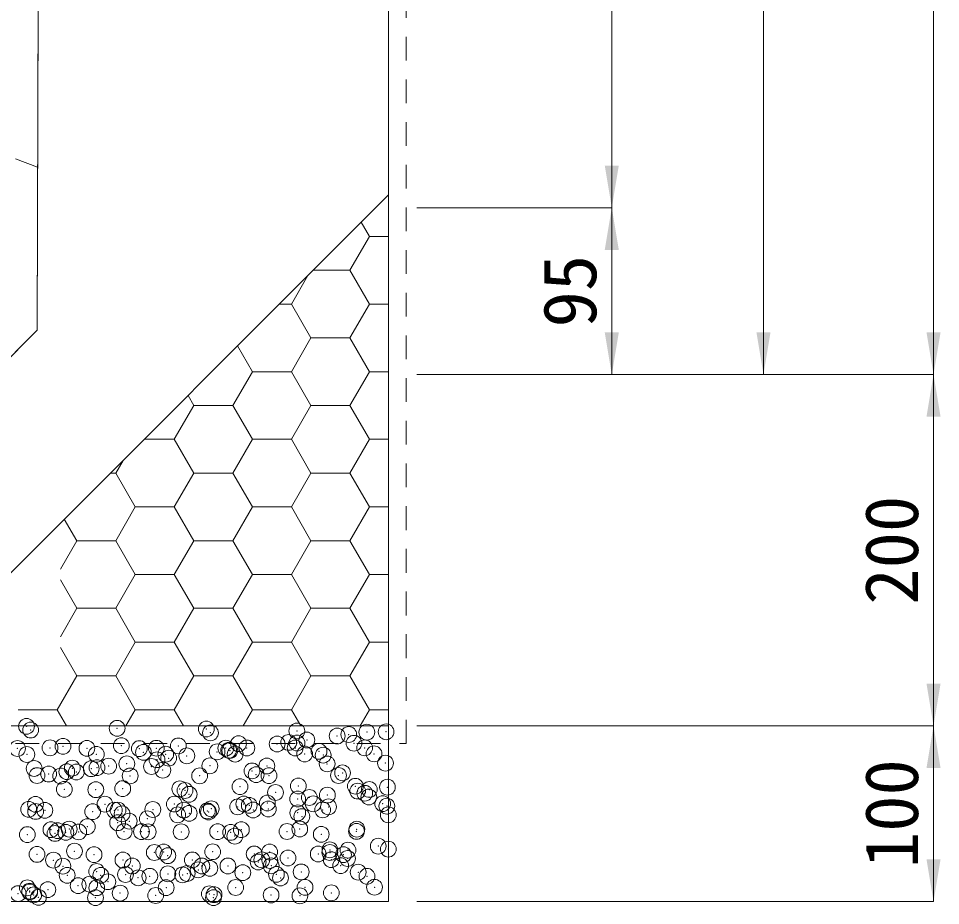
# Model space of a CAD drawing. Units: millimetres at full size. Extents: x 190759 to 276146, y -52712 to -16236.
# Drawn here: x 225834 to 226360, y -22647 to -22142 of the extents above; entities that cross this region are included whole.
import ezdxf
from ezdxf.enums import TextEntityAlignment as Align

# ---------------------------------------------------------------- set-up
doc = ezdxf.new("R2010")
doc.units = ezdxf.units.MM
doc.header["$LTSCALE"] = 18
doc.header["$PDMODE"] = 32
doc.header["$PDSIZE"] = 9
doc.linetypes.add('USER1', pattern=[1.35, 0.75, -0.6])
for name, color, linetype, lineweight in [('寸法線', 7, 'Continuous', 9), ('本体', 2, 'Continuous', 13), ('補助線', 8, 'Continuous', 13), ('ﾊｯﾁﾝｸﾞ', 7, 'Continuous', 5)]:
    doc.layers.add(name, color=color, linetype=linetype, lineweight=lineweight)
doc.styles.add('ＭＳ ゴシック', font='')
doc.styles.get('ＭＳ ゴシック').set_extended_font_data('MS Gothic')

# ---------------------------------------------------------------- blocks, each defined once
blk = doc.blocks.new('filled_arrow')
at = {"color": 0, "linetype": 'Continuous', "lineweight": -2}
blk.add_solid([(7.5, 1.25), (0, 0), (7.5, -1.25)], dxfattribs=at)

msp = doc.modelspace()

# ---------------------------------------------------------------- linework, layer by layer
at = {"layer": '寸法線'}
for p, q in [((226355.64, -22344.84), (226355.64, -21149.84)), ((226172.38, -22249.84), (226172.38, -21249.84)), ((226258.78, -22344.84), (226258.78, -21644.88)), ((226061.3, -22249.84), (226172.38, -22249.84)), ((226061.3, -22249.84), (226172.38, -22249.84)), ((226172.38, -22344.84), (226172.38, -22249.84)), ((226061.3, -22344.84), (226355.64, -22344.84)), ((226061.3, -22344.84), (226258.78, -22344.84)), ((226061.3, -22344.84), (226172.38, -22344.84)), ((226061.3, -22344.84), (226355.64, -22344.84)), ((226355.64, -22544.84), (226355.64, -22344.84)), ((226061.3, -22544.84), (226355.64, -22544.84)), ((226061.3, -22544.84), (226355.64, -22544.84)), ((226355.64, -22644.84), (226355.64, -22544.84)), ((226061.3, -22644.84), (226355.64, -22644.84))]:
    msp.add_line(p, q, dxfattribs=at)
at = {"layer": '本体'}
for p, q in [((225845.08, -22319.56), (225847.8, -21459.84)), ((225819.8, -22344.84), (225845.08, -22319.56))]:
    msp.add_line(p, q, dxfattribs=at)
at = {"layer": '本体', "linetype": 'USER1', "lineweight": 9}
msp.add_line((225845.37, -22226.84), (225752.62, -22191.84), dxfattribs=at)
at = {"layer": '補助線'}
msp.add_line((226045.3, -22242.46), (225742.92, -22544.84), dxfattribs=at)
msp.add_lwpolyline([(225433.38, -21644.88), (225435.52, -22319.56), (225460.8, -22344.84), (225819.8, -22344.84), (225845.08, -22319.56), (225847.21, -21644.88), (226045.3, -21644.88), (226045.3, -22544.84), (225235.3, -22544.84), (225235.3, -21645.19)], close=True, dxfattribs=at)
at = {"layer": 'ﾊｯﾁﾝｸﾞ'}
for p, q in [((226034.35, -22266.2), (226029.67, -22258.09)), ((226023.24, -22285.45), (226034.35, -22266.2)), ((226034.35, -22266.2), (226045.3, -22266.2)), ((225989.9, -22304.7), (225999.24, -22288.52)), ((226002.31, -22285.45), (226023.24, -22285.45)), ((226034.35, -22304.7), (226023.24, -22285.45)), ((225983.06, -22304.7), (225989.9, -22304.7)), ((226001.01, -22323.95), (225989.9, -22304.7)), ((226023.24, -22323.95), (226034.35, -22304.7)), ((226034.35, -22304.7), (226045.3, -22304.7)), ((225989.9, -22343.19), (226001.01, -22323.95)), ((226001.01, -22323.95), (226023.24, -22323.95)), ((226034.35, -22343.19), (226023.24, -22323.95)), ((225967.68, -22343.19), (225959.22, -22328.54)), ((225956.56, -22362.44), (225967.68, -22343.19)), ((225967.68, -22343.19), (225989.9, -22343.19)), ((226001.01, -22362.44), (225989.9, -22343.19)), ((226023.24, -22362.44), (226034.35, -22343.19)), ((226034.35, -22343.19), (226045.3, -22343.19)), ((225934.34, -22362.44), (225931.04, -22356.72)), ((225923.23, -22381.69), (225934.34, -22362.44)), ((225934.34, -22362.44), (225956.56, -22362.44)), ((225967.68, -22381.69), (225956.56, -22362.44)), ((225989.9, -22381.69), (226001.01, -22362.44)), ((226001.01, -22362.44), (226023.24, -22362.44)), ((226034.35, -22381.69), (226023.24, -22362.44)), ((225906.07, -22381.69), (225923.23, -22381.69)), ((225934.34, -22400.94), (225923.23, -22381.69)), ((225956.56, -22400.94), (225967.68, -22381.69)), ((225967.68, -22381.69), (225989.9, -22381.69)), ((226001.01, -22400.94), (225989.9, -22381.69)), ((226023.24, -22400.94), (226034.35, -22381.69)), ((226034.35, -22381.69), (226045.3, -22381.69)), ((225889.89, -22400.94), (225894.07, -22393.69)), ((225886.83, -22400.94), (225889.89, -22400.94)), ((225901, -22420.18), (225889.89, -22400.94)), ((225923.23, -22420.18), (225934.34, -22400.94)), ((225934.34, -22400.94), (225956.56, -22400.94)), ((225967.68, -22420.18), (225956.56, -22400.94)), ((225989.9, -22420.18), (226001.01, -22400.94)), ((226001.01, -22400.94), (226023.24, -22400.94)), ((226034.35, -22420.18), (226023.24, -22400.94)), ((225889.89, -22439.43), (225901, -22420.18)), ((225901, -22420.18), (225923.23, -22420.18)), ((225934.34, -22439.43), (225923.23, -22420.18)), ((225956.56, -22439.43), (225967.68, -22420.18)), ((225967.68, -22420.18), (225989.9, -22420.18)), ((226001.01, -22439.43), (225989.9, -22420.18)), ((226023.24, -22439.43), (226034.35, -22420.18)), ((226034.35, -22420.18), (226045.3, -22420.18)), ((225867.66, -22439.43), (225860.59, -22427.17)), ((225858.32, -22455.62), (225867.66, -22439.43)), ((225867.66, -22439.43), (225889.89, -22439.43)), ((225901, -22458.68), (225889.89, -22439.43)), ((225923.23, -22458.68), (225934.34, -22439.43)), ((225934.34, -22439.43), (225956.56, -22439.43)), ((225967.68, -22458.68), (225956.56, -22439.43)), ((225989.9, -22458.68), (226001.01, -22439.43)), ((226001.01, -22439.43), (226023.24, -22439.43)), ((226034.35, -22458.68), (226023.24, -22439.43)), ((225867.66, -22477.93), (225858.32, -22461.74)), ((225889.89, -22477.93), (225901, -22458.68)), ((225901, -22458.68), (225923.23, -22458.68)), ((225934.34, -22477.93), (225923.23, -22458.68)), ((225956.56, -22477.93), (225967.68, -22458.68)), ((225967.68, -22458.68), (225989.9, -22458.68)), ((226001.01, -22477.93), (225989.9, -22458.68)), ((226023.24, -22477.93), (226034.35, -22458.68)), ((226034.35, -22458.68), (226045.3, -22458.68)), ((225858.32, -22494.11), (225867.66, -22477.93)), ((225867.66, -22477.93), (225889.89, -22477.93)), ((225901, -22497.17), (225889.89, -22477.93)), ((225923.23, -22497.17), (225934.34, -22477.93)), ((225934.34, -22477.93), (225956.56, -22477.93)), ((225967.68, -22497.17), (225956.56, -22477.93)), ((225989.9, -22497.17), (226001.01, -22477.93)), ((226001.01, -22477.93), (226023.24, -22477.93)), ((226034.35, -22497.17), (226023.24, -22477.93)), ((225889.89, -22516.42), (225901, -22497.17)), ((225901, -22497.17), (225923.23, -22497.17)), ((225934.34, -22516.42), (225923.23, -22497.17)), ((225956.56, -22516.42), (225967.68, -22497.17)), ((225967.68, -22497.17), (225989.9, -22497.17)), ((226001.01, -22516.42), (225989.9, -22497.17)), ((226023.24, -22516.42), (226034.35, -22497.17)), ((226034.35, -22497.17), (226045.3, -22497.17)), ((225867.66, -22516.42), (225858.32, -22500.24)), ((225856.55, -22535.67), (225867.66, -22516.42)), ((225867.66, -22516.42), (225889.89, -22516.42)), ((225901, -22535.67), (225889.89, -22516.42)), ((225923.23, -22535.67), (225934.34, -22516.42)), ((225934.34, -22516.42), (225956.56, -22516.42)), ((225967.68, -22535.67), (225956.56, -22516.42)), ((225989.9, -22535.67), (226001.01, -22516.42)), ((226001.01, -22516.42), (226023.24, -22516.42)), ((226034.35, -22535.67), (226023.24, -22516.42)), ((225834.33, -22535.67), (225856.55, -22535.67)), ((225861.85, -22544.84), (225856.55, -22535.67)), ((225895.71, -22544.84), (225901, -22535.67)), ((225901, -22535.67), (225923.23, -22535.67)), ((225928.52, -22544.84), (225923.23, -22535.67)), ((225962.38, -22544.84), (225967.68, -22535.67)), ((225967.68, -22535.67), (225989.9, -22535.67)), ((225995.2, -22544.84), (225989.9, -22535.67)), ((226029.06, -22544.84), (226034.35, -22535.67)), ((226034.35, -22535.67), (226045.3, -22535.67))]:
    msp.add_line(p, q, dxfattribs=at)
at = {"layer": 'ﾊｯﾁﾝｸﾞ', "linetype": 'USER1', "lineweight": 9}
msp.add_lwpolyline([(225433.51, -21634.88), (225225.3, -21634.88), (225225.3, -22554.84), (226055.3, -22554.84), (226055.3, -21634.88), (225847.09, -21634.88)], dxfattribs=at)
at = {"layer": 'ﾊｯﾁﾝｸﾞ', "lineweight": 20}
msp.add_lwpolyline([(225433.54, -21644.88), (225235.3, -21644.88), (225235.3, -22544.84), (226045.3, -22544.84), (226045.3, -21644.88), (225847.06, -21644.88)], dxfattribs=at)
msp.add_lwpolyline([(225235.3, -22544.84), (226045.3, -22544.84), (226045.3, -22644.84), (225235.3, -22644.84)], close=True, dxfattribs=at)
at = {"layer": 'ﾊｯﾁﾝｸﾞ'}
for p in [(225839.08, -22545.1), (225841.42, -22547.25), (225890.65, -22546.23), (225941.47, -22546.66), (225943.81, -22548.81), (225993.03, -22547.78), (226015.96, -22550.66), (226022.58, -22549.79), (226032.9, -22548.43), (226043.85, -22548.22), (225959.84, -22555.03), (225981.78, -22555.16), (225988.39, -22554.29), (225993.08, -22554.61), (225998.71, -22552.93), (226025.57, -22554.76), (225833.9, -22557.74), (225839.25, -22561.15), (225852.47, -22557.37), (225859.81, -22556.54), (225873.45, -22557.67), (225878.8, -22561.08), (225893.05, -22556.11), (225903.29, -22557.81), (225905.63, -22559.95), (225913, -22557.6), (225918.35, -22561.01), (225925.54, -22556.27), (225947.59, -22559.66), (225952.55, -22557.52), (225954.2, -22558.79), (225954.86, -22558.93), (225957.9, -22560.94), (225964.53, -22557.43), (225992.1, -22557.45), (225997.45, -22560.86), (226005.67, -22559.37), (226031.65, -22557.38), (226037, -22560.79), (225896.16, -22566.44), (225913.41, -22564.16), (225920.02, -22563.29), (225930.34, -22561.94), (226008.02, -22561.51), (226043.5, -22566.09), (225843.43, -22569.1), (225861.97, -22570.94), (225865.11, -22568.95), (225867.45, -22571.1), (225875.92, -22569.26), (225879.22, -22568.67), (225885.83, -22567.8), (225910.22, -22568.02), (225916.68, -22570.08), (225943.47, -22567.6), (225967.5, -22570.51), (225975.95, -22567.75), (226010.25, -22566.52), (226019.06, -22571.64), (225845.04, -22573.17), (225851.65, -22572.3), (225858.53, -22573.43), (225898.08, -22573.36), (225937.63, -22573.29), (225969.84, -22572.66), (225977.18, -22573.22), (226016.73, -22573.15), (225860.61, -22581.01), (225878.5, -22581.22), (225893.85, -22580.58), (225926.34, -22580.74), (225929.32, -22581.66), (225960.64, -22579.5), (225993.88, -22579.08), (226026.37, -22579.24), (226027.67, -22582), (226034.28, -22581.13), (226044.61, -22579.77), (225931.66, -22583.81), (225980.89, -22582.78), (225993.49, -22586.5), (226000.1, -22585.63), (226010.42, -22584.27), (226031.7, -22583.22), (226034.05, -22585.37), (225840.32, -22592.37), (225844.16, -22589.54), (225883.7, -22589.47), (225911.02, -22592.49), (225923.25, -22589.4), (225944.27, -22592.07), (225959.3, -22591), (225962.8, -22589.33), (225965.91, -22590.13), (225976.24, -22588.78), (225976.75, -22592.22), (226002.35, -22589.26), (226007.71, -22592.67), (226011.05, -22590.99), (226041.9, -22589.18), (226044.3, -22590.56), (225844.23, -22593.57), (225849.51, -22592.95), (225876.72, -22593.73), (225889.06, -22592.88), (225891.14, -22592.81), (225893.48, -22594.95), (225907.87, -22597.78), (225925.12, -22595.51), (225928.61, -22592.81), (225931.73, -22594.64), (225942.05, -22593.28), (225942.71, -22593.93), (225968.16, -22592.74), (225993.53, -22594.37), (225995.87, -22596.51), (226045.09, -22595.49), (225873.68, -22602.28), (225890.93, -22600.01), (225897.54, -22599.14), (225839.5, -22606.78), (225852.96, -22603.95), (225855.3, -22606.1), (225856.75, -22604.51), (225861.41, -22605.48), (225863.36, -22603.64), (225868.79, -22605.24), (225894.65, -22605.05), (225904.53, -22605.08), (225908.34, -22605.17), (225927.14, -22605.21), (225947.89, -22605.09), (225955.35, -22605.51), (225957.69, -22607.66), (225961.44, -22603.97), (225987.44, -22605.02), (225994.68, -22603.55), (226006.92, -22606.64), (226026.99, -22604.95), (226027.17, -22603.71), (226039.38, -22613.34), (225845.03, -22618.04), (225866.35, -22616.22), (225877.52, -22618.2), (225911.82, -22616.96), (225917.17, -22616.66), (225919.51, -22618.8), (225945.07, -22616.54), (225968.74, -22617.78), (225977.55, -22616.69), (226005.2, -22617.84), (226011.81, -22616.97), (226011.85, -22615.46), (226019.56, -22618.22), (226022.13, -22615.62), (226045.1, -22615.03), (225854.41, -22621.34), (225893.96, -22621.27), (225933.51, -22621.2), (225971.01, -22622.35), (225973.06, -22621.13), (225977.62, -22621.48), (225987.95, -22620.12), (226012.61, -22621.06), (226021.9, -22620.36), (225859.77, -22624.76), (225878.99, -22627.81), (225899.32, -22624.68), (225919.58, -22629.12), (225930.56, -22628.93), (225936.83, -22626.85), (225938.87, -22624.61), (225943.44, -22625.98), (225953.76, -22624.62), (225962.24, -22628.44), (225978.42, -22624.54), (225981.38, -22629.37), (225995.48, -22628.02), (226017.97, -22624.47), (226027.97, -22628.18), (225862.21, -22629.95), (225881.33, -22629.95), (225885.39, -22633.62), (225895.45, -22629.52), (225902.64, -22631.35), (225909.25, -22630.48), (225927.94, -22629.68), (225983.72, -22631.51), (226032.95, -22630.49), (225839.5, -22637.11), (225840.82, -22638.95), (225840.88, -22639.48), (225851.21, -22638.12), (225868.46, -22635.85), (225875.07, -22634.98), (225879.05, -22637.04), (225918.6, -22636.97), (225958.15, -22636.9), (225997.7, -22636.82), (226012.65, -22639.93), (226037.25, -22636.75), (225834.27, -22640.35), (225843.16, -22641.1), (225845.83, -22642.51), (225878.32, -22642.67), (225892.38, -22640.08), (225912.62, -22641.43), (225943.2, -22640.51), (225945.54, -22642.66), (225945.87, -22641.01), (225978.35, -22641.16), (225994.77, -22641.63)]:
    msp.add_point(p, dxfattribs=at)

# ---------------------------------------------------------------- block references
at = {"layer": '寸法線', "xscale": 3.2, "yscale": 3.2}
for p, rotation in [((226172.38, -22249.84), 90), ((226172.38, -22249.84), 270), ((226172.38, -22344.84), 90), ((226258.78, -22344.84), 90), ((226355.64, -22344.84), 90), ((226355.64, -22344.84), 270), ((226355.64, -22544.84), 90), ((226355.64, -22544.84), 270), ((226355.64, -22644.84), 90)]:
    msp.add_blockref('filled_arrow', p, dxfattribs=dict(at, rotation=rotation))

# ---------------------------------------------------------------- texts
at = {"layer": '寸法線', "style": 'ＭＳ ゴシック'}
for s, p in [('95', (226148.38, -22297.34)), ('200', (226331.64, -22444.84)), ('100', (226331.64, -22594.84))]:
    msp.add_text(s, height=30.38, rotation=90, dxfattribs=at).set_placement(p, align=Align.MIDDLE_CENTER)

doc.saveas('drawing.dxf')
